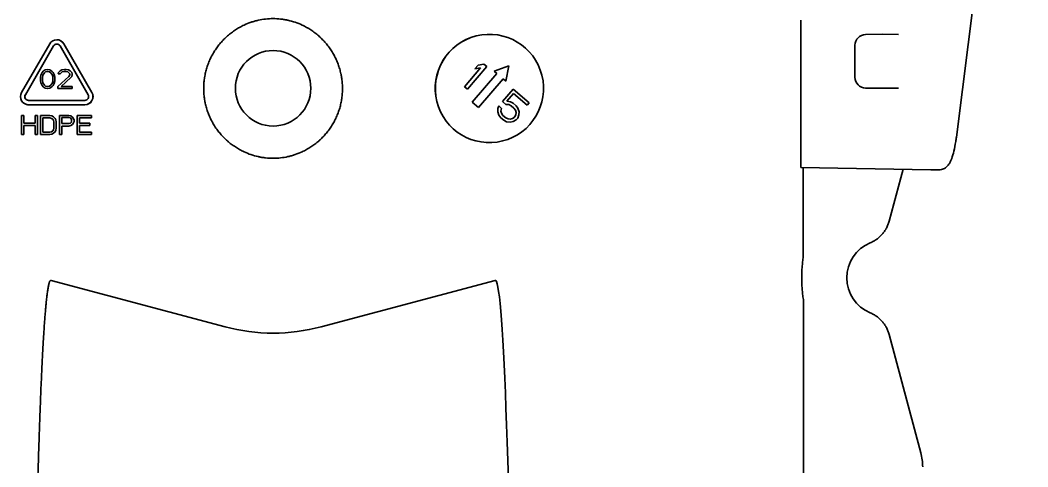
# Model space of a CAD drawing. Extents: x 5997 to 10491, y -672 to 3708.
# Drawn here: x 8517.7 to 8703.9, y 3142.6 to 3225.1 of the extents above; entities that cross this region are included whole.
import ezdxf

# ---------------------------------------------------------------- set-up
doc = ezdxf.new("R2010")
doc.units = 0
doc.header["$LTSCALE"] = 5
doc.layers.add('1', color=7, linetype='CONTINUOUS', true_color=0xffffff)

msp = doc.modelspace()

# ---------------------------------------------------------------- linework, layer by layer
at = {"layer": '1', "color": 7, "linetype": 'Continuous', "lineweight": 35}
for p, q in [((8690.7, 3203.52), (8703.9, 3308.49)), ((8661.97, 3225.12), (8661.97, 3210.04)), ((8673.94, 3222.47), (8676.97, 3222.53)), ((8676.97, 3222.53), (8680.01, 3222.47)), ((8523.21, 3220.75), (8518.02, 3211.75)), ((8524.88, 3221.45), (8524.87, 3221.46)), ((8525.81, 3220.75), (8525.81, 3220.75)), ((8531, 3211.75), (8525.81, 3220.75)), ((8525.81, 3220.75), (8531.01, 3211.75)), ((8602.01, 3222.2), (8602.01, 3222.2)), ((8523.91, 3220.35), (8518.71, 3211.35)), ((8518.71, 3211.35), (8523.9, 3220.35)), ((8523.91, 3220.35), (8523.9, 3220.35)), ((8525.12, 3220.35), (8530.31, 3211.35)), ((8671.97, 3220.47), (8671.97, 3214.58)), ((8601.74, 3216.11), (8602.35, 3216.82)), ((8602.35, 3216.82), (8601.74, 3216.11)), ((8603.41, 3217), (8602.35, 3216.82)), ((8602.35, 3216.82), (8602.35, 3216.82)), ((8603.93, 3216.55), (8603.41, 3217)), ((8521.58, 3214.96), (8521.51, 3214.58)), ((8521.66, 3215.18), (8521.58, 3214.96)), ((8521.8, 3215.48), (8521.66, 3215.18)), ((8522.02, 3215.7), (8521.8, 3215.48)), ((8521.87, 3214.51), (8521.95, 3214.96)), ((8521.95, 3214.96), (8521.88, 3214.51)), ((8522.24, 3215.4), (8521.95, 3214.96)), ((8521.95, 3214.96), (8522.24, 3215.4)), ((8521.95, 3214.96), (8521.95, 3214.96)), ((8522.38, 3215.93), (8522.02, 3215.7)), ((8522.46, 3215.55), (8522.24, 3215.4)), ((8522.24, 3215.4), (8522.46, 3215.55)), ((8522.24, 3215.4), (8522.24, 3215.4)), ((8522.82, 3216), (8522.38, 3215.93)), ((8522.83, 3215.63), (8522.46, 3215.55)), ((8522.46, 3215.55), (8522.82, 3215.63)), ((8522.46, 3215.55), (8522.46, 3215.55)), ((8523.26, 3215.93), (8522.82, 3216)), ((8522.83, 3215.63), (8522.82, 3215.63)), ((8522.82, 3215.63), (8523.19, 3215.55)), ((8523.19, 3215.55), (8522.83, 3215.63)), ((8523.19, 3215.55), (8523.41, 3215.4)), ((8523.26, 3215.92), (8523.26, 3215.93)), ((8523.62, 3215.7), (8523.26, 3215.93)), ((8523.26, 3215.92), (8523.63, 3215.7)), ((8523.41, 3215.4), (8523.7, 3214.96)), ((8523.63, 3215.7), (8523.62, 3215.7)), ((8523.84, 3215.48), (8523.62, 3215.7)), ((8523.63, 3215.7), (8523.85, 3215.48)), ((8523.7, 3214.96), (8523.77, 3214.51)), ((8523.85, 3215.48), (8523.84, 3215.48)), ((8523.99, 3215.18), (8523.84, 3215.48)), ((8523.85, 3215.48), (8523.99, 3215.18)), ((8523.99, 3215.18), (8524.07, 3214.96)), ((8523.99, 3215.18), (8523.99, 3215.18)), ((8524.06, 3214.96), (8523.99, 3215.18)), ((8524.07, 3214.96), (8524.06, 3214.96)), ((8524.13, 3214.59), (8524.06, 3214.96)), ((8524.07, 3214.96), (8524.14, 3214.58)), ((8524.86, 3215.48), (8524.79, 3215.18)), ((8524.8, 3215.18), (8524.79, 3215.18)), ((8524.79, 3215.18), (8525.16, 3215.18)), ((8525.16, 3215.18), (8524.8, 3215.18)), ((8525.16, 3215.78), (8524.86, 3215.48)), ((8525.45, 3215.93), (8525.16, 3215.78)), ((8525.31, 3215.4), (8525.16, 3215.18)), ((8525.16, 3215.18), (8525.3, 3215.4)), ((8525.16, 3215.18), (8525.16, 3215.18)), ((8525.3, 3215.4), (8525.52, 3215.55)), ((8525.31, 3215.4), (8525.3, 3215.4)), ((8525.52, 3215.55), (8525.31, 3215.4)), ((8525.96, 3216), (8525.45, 3215.93)), ((8525.89, 3215.63), (8525.52, 3215.55)), ((8525.52, 3215.55), (8525.88, 3215.63)), ((8525.52, 3215.55), (8525.52, 3215.55)), ((8525.89, 3215.63), (8525.88, 3215.63)), ((8525.88, 3215.63), (8526.18, 3215.63)), ((8526.18, 3215.63), (8525.89, 3215.63)), ((8526.25, 3216), (8525.96, 3216)), ((8526.54, 3215.55), (8526.18, 3215.63)), ((8526.18, 3215.63), (8526.18, 3215.63)), ((8526.18, 3215.63), (8526.54, 3215.55)), ((8526.69, 3215.93), (8526.25, 3216)), ((8526.54, 3215.55), (8526.76, 3215.41)), ((8526.69, 3215.93), (8526.98, 3215.78)), ((8526.69, 3215.93), (8526.69, 3215.93)), ((8526.98, 3215.78), (8526.69, 3215.93)), ((8526.76, 3215.41), (8526.9, 3215.18)), ((8526.9, 3215.03), (8526.76, 3214.73)), ((8526.9, 3215.18), (8526.9, 3215.03)), ((8526.98, 3215.78), (8527.27, 3215.48)), ((8526.98, 3215.78), (8526.98, 3215.78)), ((8527.27, 3215.48), (8526.98, 3215.78)), ((8527.27, 3215.48), (8527.35, 3215.18)), ((8527.27, 3215.48), (8527.27, 3215.48)), ((8527.34, 3215.18), (8527.27, 3215.48)), ((8527.35, 3215.03), (8527.27, 3214.73)), ((8527.27, 3214.73), (8527.34, 3215.03)), ((8527.35, 3215.18), (8527.34, 3215.18)), ((8527.34, 3215.03), (8527.34, 3215.18)), ((8527.35, 3215.03), (8527.34, 3215.03)), ((8527.35, 3215.18), (8527.35, 3215.03)), ((8599.83, 3212.81), (8602.8, 3216.29)), ((8602.8, 3216.29), (8599.84, 3212.82)), ((8600.36, 3212.37), (8603.93, 3216.55)), ((8605.8, 3215.29), (8601.25, 3209.96)), ((8601.25, 3209.96), (8605.79, 3215.29)), ((8602.8, 3216.29), (8601.74, 3216.11)), ((8601.74, 3216.11), (8601.74, 3216.11)), ((8602.8, 3216.29), (8602.8, 3216.29)), ((8602.8, 3216.29), (8602.8, 3216.29)), ((8605.29, 3215.72), (8608.01, 3216.68)), ((8605.29, 3215.72), (8605.29, 3215.72)), ((8605.79, 3215.29), (8605.29, 3215.72)), ((8605.29, 3215.72), (8605.8, 3215.29)), ((8605.79, 3215.29), (8605.8, 3215.29)), ((8607.48, 3213.85), (8608.01, 3216.69)), ((8608.01, 3216.68), (8608.01, 3216.69)), ((8608.01, 3216.68), (8608.01, 3216.69)), ((8521.51, 3214.58), (8521.51, 3213.92)), ((8521.51, 3213.92), (8521.58, 3213.54)), ((8521.58, 3213.54), (8521.66, 3213.32)), ((8521.66, 3213.32), (8521.8, 3213.02)), ((8521.87, 3214.51), (8521.88, 3214.51)), ((8521.87, 3213.99), (8521.87, 3214.51)), ((8521.88, 3213.99), (8521.87, 3213.99)), ((8521.95, 3213.54), (8521.87, 3213.99)), ((8521.88, 3214.51), (8521.88, 3213.99)), ((8521.88, 3213.99), (8521.95, 3213.54)), ((8521.95, 3213.54), (8522.24, 3213.09)), ((8521.95, 3213.54), (8521.95, 3213.54)), ((8522.24, 3213.1), (8521.95, 3213.54)), ((8522.24, 3213.09), (8522.24, 3213.1)), ((8522.46, 3212.95), (8522.24, 3213.1)), ((8522.24, 3213.09), (8522.46, 3212.95)), ((8523.41, 3213.1), (8523.19, 3212.95)), ((8523.7, 3213.54), (8523.41, 3213.1)), ((8523.77, 3213.99), (8523.7, 3213.54)), ((8523.77, 3214.51), (8523.77, 3213.99)), ((8523.84, 3213.02), (8523.99, 3213.32)), ((8523.99, 3213.32), (8523.85, 3213.02)), ((8524.07, 3213.54), (8523.99, 3213.32)), ((8523.99, 3213.32), (8524.06, 3213.54)), ((8523.99, 3213.32), (8523.99, 3213.32)), ((8524.06, 3213.54), (8524.13, 3213.92)), ((8524.07, 3213.54), (8524.06, 3213.54)), ((8524.14, 3213.91), (8524.07, 3213.54)), ((8524.14, 3214.58), (8524.13, 3214.59)), ((8524.13, 3213.92), (8524.13, 3214.59)), ((8524.14, 3213.91), (8524.13, 3213.92)), ((8524.14, 3214.58), (8524.14, 3213.91)), ((8526.76, 3214.73), (8524.72, 3212.87)), ((8525.3, 3212.87), (8527.12, 3214.51)), ((8527.13, 3214.51), (8525.31, 3212.87)), ((8527.12, 3214.51), (8527.27, 3214.73)), ((8527.13, 3214.51), (8527.12, 3214.51)), ((8527.27, 3214.73), (8527.13, 3214.51)), ((8527.27, 3214.73), (8527.27, 3214.73)), ((8602.43, 3208.96), (8606.98, 3214.28)), ((8607.48, 3213.85), (8606.97, 3214.28)), ((8606.98, 3214.28), (8607.48, 3213.85)), ((8607.48, 3213.85), (8607.48, 3213.85)), ((8518.71, 3211.35), (8518.71, 3211.35)), ((8521.8, 3213.02), (8522.02, 3212.8)), ((8522.02, 3212.8), (8522.38, 3212.57)), ((8522.39, 3212.57), (8522.38, 3212.57)), ((8522.38, 3212.57), (8522.82, 3212.5)), ((8522.83, 3212.5), (8522.39, 3212.57)), ((8522.82, 3212.87), (8522.46, 3212.95)), ((8523.19, 3212.95), (8522.82, 3212.87)), ((8522.82, 3212.5), (8523.26, 3212.57)), ((8522.83, 3212.5), (8522.82, 3212.5)), ((8523.26, 3212.57), (8522.83, 3212.5)), ((8523.63, 3212.8), (8523.26, 3212.57)), ((8523.26, 3212.57), (8523.62, 3212.8)), ((8523.26, 3212.57), (8523.26, 3212.57)), ((8523.62, 3212.8), (8523.84, 3213.02)), ((8523.63, 3212.8), (8523.62, 3212.8)), ((8523.85, 3213.02), (8523.63, 3212.8)), ((8523.85, 3213.02), (8523.84, 3213.02)), ((8524.72, 3212.87), (8524.72, 3212.5)), ((8527.35, 3212.5), (8524.72, 3212.5)), ((8524.72, 3212.5), (8524.72, 3212.5)), ((8524.72, 3212.5), (8527.34, 3212.5)), ((8527.34, 3212.87), (8525.3, 3212.87)), ((8527.35, 3212.87), (8527.34, 3212.87)), ((8527.34, 3212.5), (8527.34, 3212.87)), ((8527.35, 3212.5), (8527.34, 3212.5)), ((8527.35, 3212.87), (8527.35, 3212.5)), ((8531.01, 3211.75), (8531, 3211.75)), ((8599.83, 3212.81), (8599.84, 3212.82)), ((8600.36, 3212.37), (8599.83, 3212.81)), ((8599.84, 3212.82), (8600.36, 3212.37)), ((8600.36, 3212.37), (8600.36, 3212.37)), ((8606.83, 3210.07), (8608.81, 3212.39)), ((8608.81, 3212.39), (8606.83, 3210.07)), ((8607.65, 3210.15), (8608.87, 3211.57)), ((8608.81, 3212.39), (8608.81, 3212.39)), ((8611.77, 3209.86), (8608.81, 3212.39)), ((8611.39, 3209.41), (8608.86, 3211.57)), ((8608.87, 3211.57), (8611.39, 3209.41)), ((8676.97, 3212.53), (8673.94, 3212.58)), ((8680.01, 3212.58), (8676.97, 3212.53)), ((8518.95, 3209.55), (8518.96, 3209.54)), ((8529.7, 3210.3), (8519.31, 3210.3)), ((8519.32, 3209.5), (8519.31, 3209.5)), ((8519.31, 3209.5), (8529.7, 3209.5)), ((8529.71, 3209.5), (8519.32, 3209.5)), ((8529.71, 3209.5), (8529.7, 3209.5)), ((8602.43, 3208.96), (8601.25, 3209.96)), ((8601.25, 3209.96), (8602.43, 3208.96)), ((8601.25, 3209.96), (8601.25, 3209.96)), ((8606.83, 3210.07), (8606.83, 3210.07)), ((8607.44, 3209.55), (8606.83, 3210.07)), ((8606.83, 3210.07), (8607.44, 3209.55)), ((8607.44, 3209.55), (8607.44, 3209.55)), ((8608.02, 3209.52), (8607.44, 3209.55)), ((8607.44, 3209.55), (8608.02, 3209.52)), ((8608.31, 3210.04), (8607.65, 3210.15)), ((8608.02, 3209.52), (8608.02, 3209.52)), ((8608.44, 3209.31), (8608.02, 3209.52)), ((8608.02, 3209.52), (8608.45, 3209.31)), ((8608.83, 3209.76), (8608.31, 3210.04)), ((8609.35, 3209.31), (8608.83, 3209.76)), ((8611.39, 3209.41), (8611.77, 3209.86)), ((8611.39, 3209.41), (8611.39, 3209.41)), ((8661.97, 3207.09), (8661.97, 3210.04)), ((8518.45, 3207.5), (8518.01, 3207.5)), ((8518.01, 3207.5), (8518.01, 3204)), ((8518.45, 3207.5), (8518.45, 3207.5)), ((8518.45, 3206.09), (8518.45, 3207.5)), ((8518.45, 3207.5), (8518.45, 3206.09)), ((8520.93, 3207.5), (8520.49, 3207.5)), ((8520.49, 3207.5), (8520.49, 3206.09)), ((8520.93, 3207.5), (8520.93, 3207.5)), ((8520.93, 3204), (8520.93, 3207.5)), ((8520.93, 3207.5), (8520.93, 3204)), ((8521.51, 3207.5), (8521.51, 3204)), ((8523.26, 3207.5), (8521.51, 3207.5)), ((8523.62, 3207.43), (8523.26, 3207.5)), ((8526.75, 3207.5), (8525.01, 3207.5)), ((8525.01, 3207.5), (8525.01, 3204)), ((8527.12, 3207.43), (8526.75, 3207.5)), ((8530.91, 3207.5), (8528.29, 3207.5)), ((8528.29, 3207.5), (8528.29, 3204)), ((8530.91, 3207.5), (8530.91, 3207.5)), ((8530.91, 3207.05), (8530.91, 3207.5)), ((8530.91, 3207.5), (8530.91, 3207.05)), ((8602.43, 3208.96), (8602.43, 3208.96)), ((8605.98, 3208.19), (8606.02, 3208.77)), ((8606.02, 3208.77), (8605.98, 3208.19)), ((8606.18, 3207.55), (8605.98, 3208.19)), ((8605.98, 3208.19), (8606.19, 3207.55)), ((8605.98, 3208.19), (8605.98, 3208.19)), ((8606.02, 3208.77), (8606.15, 3209.27)), ((8606.15, 3209.27), (8606.02, 3208.77)), ((8606.02, 3208.77), (8606.02, 3208.77)), ((8606.15, 3209.27), (8606.15, 3209.27)), ((8606.67, 3208.83), (8606.15, 3209.27)), ((8606.54, 3207.09), (8606.18, 3207.55)), ((8606.18, 3207.55), (8606.19, 3207.55)), ((8606.19, 3207.55), (8606.55, 3207.09)), ((8606.54, 3208.32), (8606.67, 3208.83)), ((8606.65, 3207.92), (8606.54, 3208.32)), ((8606.93, 3207.53), (8606.65, 3207.92)), ((8607.45, 3207.09), (8606.93, 3207.53)), ((8608.44, 3209.31), (8608.45, 3209.31)), ((8608.97, 3208.87), (8608.44, 3209.31)), ((8608.45, 3209.31), (8608.97, 3208.87)), ((8608.97, 3208.87), (8608.97, 3208.87)), ((8609.24, 3208.48), (8608.97, 3208.87)), ((8608.97, 3208.87), (8609.24, 3208.48)), ((8609.15, 3207.32), (8609.29, 3207.66)), ((8609.3, 3207.66), (8609.16, 3207.32)), ((8609.24, 3208.48), (8609.24, 3208.48)), ((8609.35, 3208.08), (8609.24, 3208.48)), ((8609.24, 3208.48), (8609.35, 3208.08)), ((8609.29, 3207.66), (8609.35, 3208.08)), ((8609.29, 3207.66), (8609.3, 3207.66)), ((8609.35, 3208.08), (8609.3, 3207.66)), ((8609.71, 3208.85), (8609.35, 3209.31)), ((8609.35, 3208.08), (8609.35, 3208.08)), ((8609.67, 3207.04), (8609.87, 3207.63)), ((8609.92, 3208.21), (8609.71, 3208.85)), ((8609.87, 3207.63), (8609.92, 3208.21)), ((8520.49, 3206.09), (8518.45, 3206.09)), ((8518.45, 3205.64), (8518.45, 3205.64)), ((8518.45, 3205.64), (8520.49, 3205.64)), ((8518.45, 3204), (8518.45, 3205.64)), ((8520.49, 3205.64), (8518.45, 3205.64)), ((8518.45, 3205.64), (8518.45, 3204)), ((8520.49, 3205.64), (8520.49, 3204)), ((8521.95, 3207.05), (8521.95, 3204.45)), ((8523.26, 3207.05), (8521.95, 3207.05)), ((8521.95, 3207.05), (8521.95, 3207.05)), ((8521.95, 3204.45), (8521.95, 3207.05)), ((8521.95, 3207.05), (8523.26, 3207.05)), ((8523.26, 3207.05), (8523.55, 3206.98)), ((8523.55, 3206.98), (8523.77, 3206.83)), ((8523.63, 3207.42), (8523.62, 3207.43)), ((8523.91, 3207.28), (8523.62, 3207.43)), ((8523.63, 3207.42), (8523.92, 3207.28)), ((8523.77, 3206.83), (8523.91, 3206.61)), ((8523.92, 3207.28), (8523.91, 3207.28)), ((8524.2, 3206.98), (8523.91, 3207.28)), ((8523.91, 3206.61), (8523.99, 3206.31)), ((8523.92, 3207.28), (8524.21, 3206.98)), ((8523.99, 3206.31), (8523.99, 3205.19)), ((8524.21, 3206.98), (8524.2, 3206.98)), ((8524.35, 3206.68), (8524.2, 3206.98)), ((8524.21, 3206.98), (8524.36, 3206.68)), ((8524.36, 3206.68), (8524.35, 3206.68)), ((8524.42, 3206.31), (8524.35, 3206.68)), ((8524.36, 3206.68), (8524.43, 3206.31)), ((8524.43, 3206.31), (8524.42, 3206.31)), ((8524.42, 3205.19), (8524.42, 3206.31)), ((8524.43, 3206.31), (8524.43, 3205.19)), ((8525.45, 3207.13), (8525.44, 3207.13)), ((8525.44, 3206.01), (8525.44, 3207.13)), ((8525.44, 3207.13), (8526.83, 3207.13)), ((8526.83, 3206.01), (8525.44, 3206.01)), ((8525.45, 3207.13), (8525.45, 3206.01)), ((8526.83, 3207.13), (8525.45, 3207.13)), ((8526.75, 3205.56), (8527.12, 3205.64)), ((8527.12, 3205.64), (8526.76, 3205.56)), ((8526.83, 3207.13), (8527.05, 3207.05)), ((8527.05, 3206.09), (8526.83, 3206.01)), ((8527.05, 3207.05), (8527.19, 3206.91)), ((8527.19, 3206.23), (8527.05, 3206.09)), ((8527.12, 3207.43), (8527.12, 3207.43)), ((8527.41, 3207.2), (8527.12, 3207.43)), ((8527.12, 3207.43), (8527.42, 3207.2)), ((8527.12, 3205.64), (8527.41, 3205.86)), ((8527.42, 3205.86), (8527.12, 3205.64)), ((8527.12, 3205.64), (8527.12, 3205.64)), ((8527.19, 3206.91), (8527.26, 3206.68)), ((8527.26, 3206.46), (8527.19, 3206.23)), ((8527.26, 3206.68), (8527.26, 3206.46)), ((8527.42, 3207.2), (8527.41, 3207.2)), ((8527.63, 3206.91), (8527.41, 3207.2)), ((8527.41, 3205.86), (8527.63, 3206.16)), ((8527.42, 3205.86), (8527.41, 3205.86)), ((8527.42, 3207.2), (8527.63, 3206.9)), ((8527.63, 3206.16), (8527.42, 3205.86)), ((8527.63, 3206.9), (8527.63, 3206.91)), ((8527.7, 3206.68), (8527.63, 3206.91)), ((8527.63, 3206.9), (8527.71, 3206.68)), ((8527.63, 3206.16), (8527.7, 3206.38)), ((8527.71, 3206.38), (8527.63, 3206.16)), ((8527.63, 3206.16), (8527.63, 3206.16)), ((8527.7, 3206.38), (8527.7, 3206.68)), ((8527.7, 3206.68), (8527.71, 3206.68)), ((8527.71, 3206.38), (8527.7, 3206.38)), ((8527.71, 3206.68), (8527.71, 3206.38)), ((8528.73, 3207.05), (8528.72, 3207.05)), ((8528.72, 3206.09), (8528.72, 3207.05)), ((8528.72, 3207.05), (8530.91, 3207.05)), ((8530.62, 3206.09), (8528.72, 3206.09)), ((8528.73, 3205.64), (8528.72, 3205.64)), ((8528.72, 3204.45), (8528.72, 3205.64)), ((8528.72, 3205.64), (8530.62, 3205.64)), ((8530.91, 3207.05), (8528.73, 3207.05)), ((8528.73, 3207.05), (8528.73, 3206.09)), ((8530.62, 3205.64), (8528.73, 3205.64)), ((8528.73, 3205.64), (8528.73, 3204.45)), ((8530.62, 3206.08), (8530.62, 3206.09)), ((8530.62, 3205.64), (8530.62, 3206.09)), ((8530.62, 3206.08), (8530.62, 3205.64)), ((8530.62, 3205.64), (8530.62, 3205.64)), ((8530.91, 3207.05), (8530.91, 3207.05)), ((8607.07, 3206.64), (8606.54, 3207.09)), ((8606.54, 3207.09), (8606.55, 3207.09)), ((8606.55, 3207.09), (8607.07, 3206.64)), ((8607.58, 3206.36), (8607.07, 3206.64)), ((8607.07, 3206.64), (8607.07, 3206.64)), ((8607.07, 3206.64), (8607.58, 3206.36)), ((8607.87, 3206.88), (8607.45, 3207.09)), ((8607.58, 3206.36), (8607.58, 3206.36)), ((8608.24, 3206.25), (8607.58, 3206.36)), ((8607.58, 3206.36), (8608.25, 3206.25)), ((8608.29, 3206.83), (8607.87, 3206.88)), ((8608.81, 3206.39), (8608.24, 3206.25)), ((8608.24, 3206.25), (8608.25, 3206.25)), ((8608.69, 3206.95), (8608.29, 3206.83)), ((8608.29, 3206.83), (8608.29, 3206.83)), ((8608.69, 3206.95), (8609, 3207.14)), ((8609, 3207.14), (8608.69, 3206.95)), ((8608.69, 3206.95), (8608.69, 3206.95)), ((8608.81, 3206.39), (8609.36, 3206.68)), ((8608.81, 3206.39), (8608.81, 3206.39)), ((8608.81, 3206.39), (8608.81, 3206.39)), ((8609, 3207.14), (8609.15, 3207.32)), ((8609.16, 3207.32), (8609, 3207.14)), ((8609, 3207.14), (8609, 3207.14)), ((8609.15, 3207.32), (8609.16, 3207.32)), ((8609.36, 3206.68), (8609.67, 3207.04)), ((8661.97, 3207.09), (8661.97, 3205.32)), ((8518.02, 3204), (8518.01, 3204)), ((8518.01, 3204), (8518.45, 3204)), ((8518.45, 3204), (8518.02, 3204)), ((8518.45, 3204), (8518.45, 3204)), ((8520.49, 3204), (8520.93, 3204)), ((8520.49, 3204), (8520.49, 3204)), ((8520.93, 3204), (8520.49, 3204)), ((8520.93, 3204), (8520.93, 3204)), ((8521.51, 3204), (8521.51, 3204)), ((8521.51, 3204), (8523.26, 3204)), ((8523.26, 3204), (8521.51, 3204)), ((8523.26, 3204.45), (8521.95, 3204.45)), ((8523.55, 3204.52), (8523.26, 3204.45)), ((8523.26, 3204), (8523.62, 3204.08)), ((8523.63, 3204.07), (8523.26, 3204)), ((8523.26, 3204), (8523.26, 3204)), ((8523.77, 3204.67), (8523.55, 3204.52)), ((8523.62, 3204.08), (8523.91, 3204.22)), ((8523.63, 3204.07), (8523.62, 3204.08)), ((8523.92, 3204.22), (8523.63, 3204.07)), ((8523.91, 3204.89), (8523.77, 3204.67)), ((8523.99, 3205.19), (8523.91, 3204.89)), ((8523.91, 3204.22), (8524.2, 3204.52)), ((8523.92, 3204.22), (8523.91, 3204.22)), ((8524.21, 3204.52), (8523.92, 3204.22)), ((8524.2, 3204.52), (8524.35, 3204.82)), ((8524.21, 3204.52), (8524.2, 3204.52)), ((8524.36, 3204.82), (8524.21, 3204.52)), ((8524.35, 3204.82), (8524.42, 3205.19)), ((8524.36, 3204.82), (8524.35, 3204.82)), ((8524.43, 3205.19), (8524.36, 3204.82)), ((8524.43, 3205.19), (8524.42, 3205.19)), ((8525.01, 3204), (8525.01, 3204)), ((8525.01, 3204), (8525.44, 3204)), ((8525.45, 3204), (8525.01, 3204)), ((8525.45, 3205.56), (8525.44, 3205.56)), ((8525.44, 3204), (8525.44, 3205.56)), ((8525.44, 3205.56), (8526.75, 3205.56)), ((8525.45, 3204), (8525.44, 3204)), ((8526.76, 3205.56), (8525.45, 3205.56)), ((8525.45, 3205.56), (8525.45, 3204)), ((8526.76, 3205.56), (8526.75, 3205.56)), ((8528.29, 3204), (8530.91, 3204)), ((8528.29, 3204), (8528.29, 3204)), ((8530.91, 3204), (8528.29, 3204)), ((8530.91, 3204.45), (8528.72, 3204.45)), ((8530.91, 3204), (8530.91, 3204.45)), ((8530.91, 3204.45), (8530.91, 3204.45)), ((8530.91, 3204.45), (8530.91, 3204)), ((8530.91, 3204), (8530.91, 3204)), ((8661.97, 3202.36), (8661.97, 3205.32)), ((8606.86, 3202.8), (8606.86, 3202.8)), ((8661.97, 3202.36), (8661.97, 3199.41)), ((8661.97, 3197.91), (8661.97, 3199.41)), ((8685.98, 3197.49), (8661.97, 3197.91)), ((8680.85, 3197.58), (8678.27, 3187.97)), ((8686.95, 3197.47), (8685.98, 3197.49)), ((8687.48, 3197.46), (8686.95, 3197.47)), ((8555.61, 3168.5), (8523.47, 3177.05)), ((8605.47, 3177.05), (8573.34, 3168.5)), ((8678.27, 3167.08), (8684.13, 3145.21))]:
    msp.add_line(p, q, dxfattribs=at)
msp.add_circle((8564.47, 3212.53), 6.97, dxfattribs=at)
for centre, radius, start, end in [((8673.97, 3220.47), 2, 91, 180), ((8673.97, 3214.58), 2, 180, 269), ((8677.47, 3177.53), 7, 112.5978, 247.4022)]:
    msp.add_arc(centre, radius, start, end, dxfattribs=at)
msp.add_ellipse((8604.44, 3212.5), major_axis=(-2.43, 9.7), ratio=0.999838, dxfattribs=at)
for centre, major_axis, ratio, start_param, end_param in [((8524.51, 3220), (-0.36, -1.46), 0.999838, 2.339425, 4.43382), ((8524.51, 3220), (0.17, 0.679), 0.999838, 5.481018, 7.575413), ((8524.51, 3220), (-0.17, -0.679), 0.999838, 3.141609, 4.43382), ((8524.51, 3220), (0.36, 1.46), 0.999838, 5.481018, 6.283203), ((8604.43, 3212.5), (2.43, -9.7), 0.999838, 3.141683, 6.283177), ((8519.31, 3211), (-0.36, -1.46), 0.999838, 4.43382, 6.528215), ((8519.31, 3211), (0.17, 0.679), 0.999838, 1.292228, 3.386623), ((8519.32, 3211), (-0.17, -0.679), 0.999838, 4.43382, 6.283177), ((8529.7, 3211), (-0.36, -1.46), 0.999838, 0.24503, 2.339425), ((8529.7, 3211), (0.17, 0.679), 0.999838, 3.386623, 5.481018), ((8529.71, 3211), (0.36, 1.46), 0.999838, 3.386623, 5.481018), ((8519.32, 3211), (0.36, 1.46), 0.999838, 3.141577, 3.386623), ((8605.47, 2994.14), (-0.07, -182.94), 0.021861, 2.096015, 3.159067), ((8564.47, 3201.05), (33.82, 0), 0.997564, 4.447131, 4.977647), ((8674.47, 3142.62), (-9.92, -1.31), 0.999845, 3.010713, 3.272472)]:
    msp.add_ellipse(centre, major_axis=major_axis, ratio=ratio, start_param=start_param, end_param=end_param, dxfattribs=at)
for points, knots in [([(8569.84, 3224.21), (8569.42, 3224.4), (8568.56, 3224.75), (8567.67, 3225), (8567.16, 3225.11), (8567.11, 3225.12), (8566.99, 3225.14), (8566.82, 3225.18), (8566.65, 3225.21), (8566.31, 3225.26), (8566.08, 3225.3), (8565.4, 3225.37), (8564.94, 3225.4), (8564.01, 3225.4), (8563.09, 3225.35), (8562.18, 3225.2), (8561.67, 3225.08), (8561.61, 3225.07), (8561.5, 3225.04), (8561.33, 3225), (8560.94, 3224.9), (8560.61, 3224.8), (8559.96, 3224.57), (8559.53, 3224.4), (8559.11, 3224.21)], [0, 0, 0, 0, 0.125, 0.25, 0.25, 0.265625, 0.265625, 0.28125, 0.3125, 0.3125, 0.375, 0.375, 0.5, 0.5, 0.625, 0.75, 0.75, 0.765625, 0.765625, 0.78125, 0.8125, 0.875, 0.875, 1, 1, 1, 1]), ([(8559.11, 3224.21), (8558.83, 3224.08), (8558.56, 3223.94), (8558.03, 3223.64), (8557.5, 3223.33), (8556.76, 3222.8), (8556.28, 3222.41), (8556, 3222.16), (8555.94, 3222.11), (8555.83, 3222.01), (8555.77, 3221.96), (8555.6, 3221.8), (8555.49, 3221.69), (8555.17, 3221.36), (8554.76, 3220.91), (8554.19, 3220.2), (8553.67, 3219.45), (8553.36, 3218.93), (8553.18, 3218.59), (8553.14, 3218.52), (8553.07, 3218.38), (8552.97, 3218.18), (8552.87, 3217.97), (8552.68, 3217.55), (8552.45, 3216.99), (8552.16, 3216.12), (8552.01, 3215.53), (8551.91, 3215.09), (8551.87, 3214.86), (8551.83, 3214.64), (8551.81, 3214.48), (8551.8, 3214.41), (8551.74, 3214.03), (8551.71, 3213.72), (8551.66, 3213.11), (8551.64, 3212.51), (8551.67, 3211.6), (8551.74, 3210.99), (8551.8, 3210.54), (8551.83, 3210.39), (8551.87, 3210.16), (8551.88, 3210.08), (8551.91, 3209.93), (8551.99, 3209.56), (8552.08, 3209.19), (8552.25, 3208.6), (8552.44, 3208.02), (8552.79, 3207.18), (8553.06, 3206.63), (8553.24, 3206.3), (8553.28, 3206.23), (8553.35, 3206.1), (8553.39, 3206.03), (8553.51, 3205.83), (8553.59, 3205.7), (8553.84, 3205.31), (8554.18, 3204.81), (8554.75, 3204.1), (8555.37, 3203.43), (8555.81, 3203.01), (8556.1, 3202.75), (8556.16, 3202.7), (8556.27, 3202.6), (8556.45, 3202.46), (8556.63, 3202.31), (8557, 3202.04), (8557.5, 3201.68), (8558.28, 3201.21), (8558.82, 3200.93), (8559.1, 3200.8)], [0, 0, 0, 0, 0.03125, 0.03125, 0.0625, 0.09375, 0.125, 0.125, 0.132813, 0.132813, 0.140625, 0.140625, 0.15625, 0.15625, 0.1875, 0.21875, 0.25, 0.28125, 0.28125, 0.289063, 0.289063, 0.296875, 0.3125, 0.3125, 0.34375, 0.375, 0.40625, 0.40625, 0.421875, 0.429688, 0.429688, 0.4375, 0.4375, 0.46875, 0.46875, 0.5, 0.53125, 0.5625, 0.5625, 0.578125, 0.578125, 0.585938, 0.585938, 0.59375, 0.625, 0.625, 0.65625, 0.6875, 0.71875, 0.71875, 0.726563, 0.726563, 0.734375, 0.734375, 0.75, 0.75, 0.78125, 0.8125, 0.84375, 0.875, 0.875, 0.882813, 0.882813, 0.890625, 0.90625, 0.90625, 0.9375, 0.96875, 1, 1, 1, 1]), ([(8569.84, 3200.8), (8570.12, 3200.93), (8570.39, 3201.07), (8570.93, 3201.37), (8571.45, 3201.68), (8572.19, 3202.21), (8572.67, 3202.59), (8572.95, 3202.85), (8573.01, 3202.9), (8573.13, 3203), (8573.18, 3203.05), (8573.35, 3203.21), (8573.46, 3203.32), (8573.78, 3203.65), (8574.19, 3204.09), (8574.76, 3204.81), (8575.28, 3205.56), (8575.59, 3206.08), (8575.77, 3206.42), (8575.81, 3206.49), (8575.88, 3206.63), (8575.98, 3206.83), (8576.08, 3207.04), (8576.27, 3207.46), (8576.5, 3208.02), (8576.79, 3208.88), (8576.94, 3209.47), (8577.03, 3209.92), (8577.08, 3210.15), (8577.12, 3210.37), (8577.14, 3210.53), (8577.15, 3210.6), (8577.21, 3210.98), (8577.24, 3211.29), (8577.28, 3211.89), (8577.3, 3212.5), (8577.27, 3213.41), (8577.21, 3214.02), (8577.14, 3214.47), (8577.12, 3214.62), (8577.08, 3214.85), (8577.06, 3214.93), (8577.03, 3215.08), (8576.95, 3215.45), (8576.86, 3215.82), (8576.69, 3216.41), (8576.5, 3216.99), (8576.15, 3217.83), (8575.88, 3218.38), (8575.66, 3218.78), (8575.59, 3218.91), (8575.43, 3219.18), (8575.35, 3219.31), (8575.11, 3219.7), (8574.76, 3220.2), (8574.19, 3220.91), (8573.58, 3221.58), (8573.13, 3222), (8572.79, 3222.31), (8572.67, 3222.41), (8572.43, 3222.6), (8572.31, 3222.69), (8571.94, 3222.97), (8571.44, 3223.32), (8570.66, 3223.8), (8570.11, 3224.08), (8569.84, 3224.21)], [0, 0, 0, 0, 0.03125, 0.03125, 0.0625, 0.09375, 0.125, 0.125, 0.132812, 0.132812, 0.140625, 0.140625, 0.15625, 0.15625, 0.1875, 0.21875, 0.25, 0.28125, 0.28125, 0.289062, 0.289062, 0.296875, 0.3125, 0.3125, 0.34375, 0.375, 0.40625, 0.40625, 0.421875, 0.429687, 0.429687, 0.4375, 0.4375, 0.46875, 0.46875, 0.5, 0.53125, 0.5625, 0.5625, 0.578125, 0.578125, 0.585937, 0.585937, 0.59375, 0.625, 0.625, 0.65625, 0.6875, 0.71875, 0.71875, 0.734375, 0.734375, 0.75, 0.75, 0.78125, 0.8125, 0.84375, 0.875, 0.875, 0.890625, 0.890625, 0.90625, 0.90625, 0.9375, 0.96875, 1, 1, 1, 1]), ([(8687.48, 3197.46), (8687.8, 3197.48), (8688.36, 3197.59), (8689.01, 3198.09), (8689.47, 3198.72), (8689.88, 3199.61), (8690.26, 3200.91), (8690.53, 3202.3), (8690.66, 3203.24), (8690.7, 3203.52)], [0, 0, 0, 0, 0.112809, 0.221177, 0.342381, 0.507281, 0.705354, 0.912323, 1, 1, 1, 1]), ([(8559.1, 3200.8), (8559.52, 3200.6), (8560.38, 3200.26), (8561.27, 3200.01), (8561.78, 3199.9), (8561.84, 3199.88), (8561.95, 3199.86), (8562.12, 3199.83), (8562.29, 3199.8), (8562.63, 3199.74), (8562.86, 3199.71), (8563.55, 3199.63), (8564.01, 3199.61), (8564.94, 3199.61), (8565.86, 3199.66), (8566.77, 3199.81), (8567.28, 3199.92), (8567.34, 3199.93), (8567.45, 3199.96), (8567.62, 3200), (8568.01, 3200.11), (8568.34, 3200.21), (8568.99, 3200.43), (8569.42, 3200.6), (8569.84, 3200.8)], [0, 0, 0, 0, 0.125, 0.25, 0.25, 0.265625, 0.265625, 0.28125, 0.3125, 0.3125, 0.375, 0.375, 0.5, 0.5, 0.625, 0.75, 0.75, 0.765625, 0.765625, 0.78125, 0.8125, 0.875, 0.875, 1, 1, 1, 1]), ([(8674.78, 3183.99), (8675, 3184.08), (8675.2, 3184.18), (8675.6, 3184.4), (8675.79, 3184.52), (8676.07, 3184.72), (8676.16, 3184.79), (8676.29, 3184.9), (8676.34, 3184.93), (8676.42, 3185.01), (8676.47, 3185.05), (8676.68, 3185.24), (8676.84, 3185.4), (8677.14, 3185.75), (8677.28, 3185.92), (8677.47, 3186.21), (8677.54, 3186.3), (8677.63, 3186.45), (8677.66, 3186.5), (8677.71, 3186.6), (8677.74, 3186.65), (8677.88, 3186.9), (8678.07, 3187.32), (8678.21, 3187.75), (8678.27, 3187.97)], [0, 0, 0, 0, 0.125, 0.125, 0.25, 0.25, 0.3125, 0.3125, 0.34375, 0.34375, 0.375, 0.375, 0.5, 0.5, 0.625, 0.625, 0.6875, 0.6875, 0.71875, 0.71875, 0.75, 0.75, 0.875, 1, 1, 1, 1]), ([(8662.43, 3173.54), (8662.38, 3173.87), (8662.3, 3174.53), (8662.24, 3175.19), (8662.2, 3175.68), (8662.19, 3175.85), (8662.17, 3176.18), (8662.16, 3176.34), (8662.15, 3176.84), (8662.14, 3177.17), (8662.14, 3178.16), (8662.16, 3178.82), (8662.23, 3179.81), (8662.26, 3180.14), (8662.33, 3180.8), (8662.37, 3181.12), (8662.41, 3181.45)], [0, 0, 0, 0, 0.125, 0.25, 0.25, 0.3125, 0.3125, 0.375, 0.375, 0.5, 0.5, 0.75, 0.75, 0.875, 0.875, 1, 1, 1, 1]), ([(8523.47, 3177.05), (8523.44, 3177.07), (8523.39, 3177.09), (8523.31, 3177.04), (8523.23, 3176.92), (8523.16, 3176.76), (8523.1, 3176.55), (8523.03, 3176.28), (8522.96, 3175.98), (8522.9, 3175.64), (8522.84, 3175.27), (8522.78, 3174.87), (8522.72, 3174.42), (8522.66, 3173.93), (8522.61, 3173.4), (8522.54, 3172.8), (8522.48, 3172.15), (8522.42, 3171.43), (8522.35, 3170.64), (8522.29, 3169.76), (8522.21, 3168.78), (8522.14, 3167.69), (8522.06, 3166.48), (8521.99, 3165.14), (8521.9, 3163.66), (8521.82, 3162.04), (8521.73, 3160.25), (8521.64, 3158.28), (8521.55, 3156.11), (8521.46, 3153.73), (8521.36, 3151.09), (8521.26, 3148.17), (8521.15, 3144.92), (8521.04, 3141.33), (8520.93, 3137.37), (8520.82, 3133.04), (8520.71, 3128.46), (8520.6, 3123.69), (8520.49, 3118.62), (8520.39, 3113.16), (8520.28, 3107.19), (8520.18, 3100.66), (8520.08, 3093.58), (8520.01, 3088.5), (8519.98, 3085.87)], [0, 0, 0, 0, 0.023807, 0.047616, 0.071426, 0.095236, 0.119045, 0.142855, 0.166664, 0.190474, 0.214283, 0.238093, 0.261903, 0.285712, 0.309522, 0.333331, 0.357141, 0.380951, 0.40476, 0.42857, 0.452379, 0.476189, 0.499999, 0.523808, 0.547618, 0.571427, 0.595237, 0.619047, 0.642856, 0.666666, 0.690475, 0.714285, 0.738094, 0.761904, 0.785714, 0.809523, 0.833333, 0.857142, 0.880952, 0.904762, 0.928571, 0.952381, 0.97619, 1, 1, 1, 1]), ([(8674.78, 3171.06), (8675, 3170.97), (8675.2, 3170.88), (8675.6, 3170.65), (8675.79, 3170.53), (8676.07, 3170.33), (8676.16, 3170.26), (8676.29, 3170.16), (8676.34, 3170.12), (8676.42, 3170.04), (8676.47, 3170.01), (8676.68, 3169.81), (8676.84, 3169.65), (8677.14, 3169.31), (8677.28, 3169.13), (8677.47, 3168.85), (8677.54, 3168.75), (8677.63, 3168.61), (8677.66, 3168.56), (8677.71, 3168.46), (8677.74, 3168.41), (8677.88, 3168.15), (8678.07, 3167.74), (8678.21, 3167.3), (8678.27, 3167.08)], [0, 0, 0, 0, 0.125, 0.125, 0.25, 0.25, 0.3125, 0.3125, 0.34375, 0.34375, 0.375, 0.375, 0.5, 0.5, 0.625, 0.625, 0.6875, 0.6875, 0.71875, 0.71875, 0.75, 0.75, 0.875, 1, 1, 1, 1])]:
    msp.add_open_spline(points, degree=3, knots=knots, dxfattribs=at)
for points, degree in [([(8662.38, 3197.91), (8662.4, 3189.76), (8662.41, 3181.45)], 2), ([(8662.43, 3173.54), (8662.59, 3041.05)], 1)]:
    msp.add_open_spline(points, degree=degree, dxfattribs=at)

doc.saveas('drawing.dxf')
